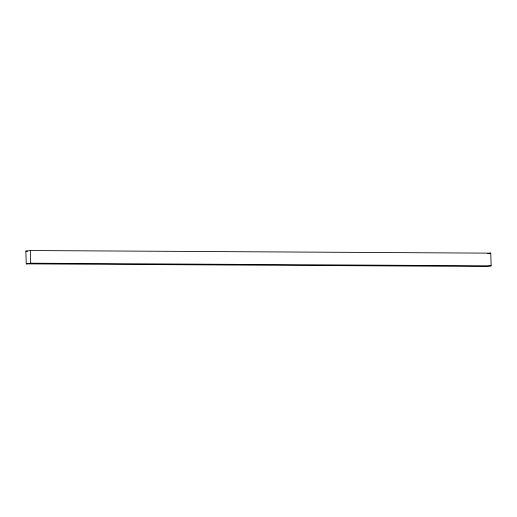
<?xml version="1.0" encoding="UTF-8"?>
<svg xmlns="http://www.w3.org/2000/svg" width="517" height="517" viewBox="0 0 517 517"><rect width="100%" height="100%" fill="white"/><g stroke="black" fill="none" stroke-linecap="round" stroke-linejoin="round"><path stroke-width="0.78" d="M25.85 251.178L30.316 250.538L490.749 253.149L491.15 265.822L486.684 266.462L26.251 263.851L25.85 251.178L27.466 251.191M26.251 263.851L30.716 263.205L491.15 265.822M487.777 253.576L490.749 253.149M30.316 250.538L30.716 263.205"/></g></svg>
